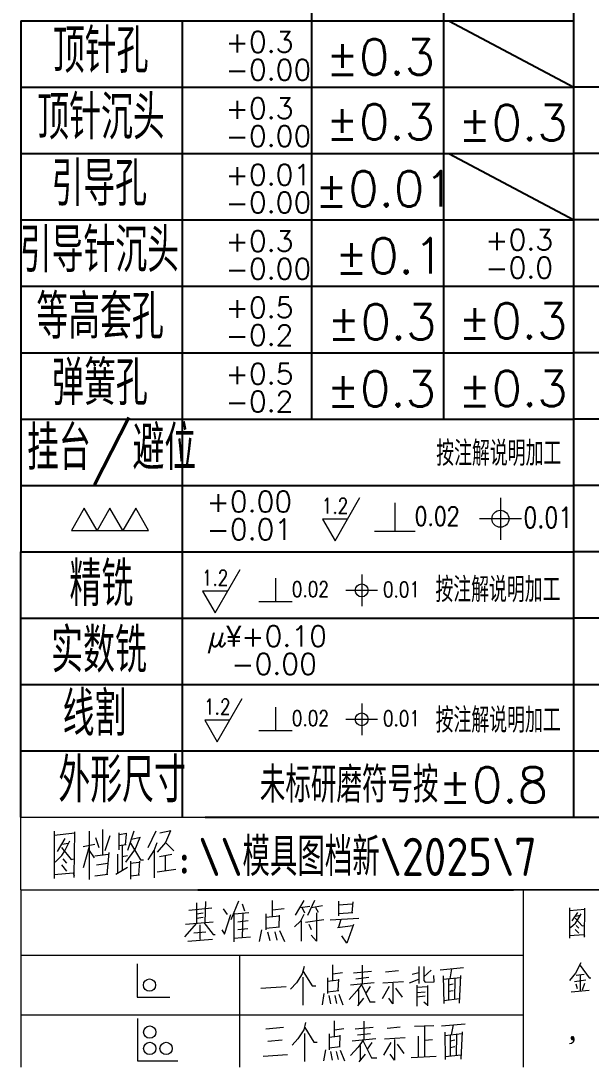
# Model space of a CAD drawing. Header units: millimetres. Extents: x 88508 to 142116, y -5268 to 20283.
# Drawn here: x 100772.8 to 100826.4, y 1600.6 to 1698.7 of the extents above; entities that cross this region are included whole.
import ezdxf
from ezdxf.enums import TextEntityAlignment as Align

# ---------------------------------------------------------------- set-up
doc = ezdxf.new("R2010")
doc.units = ezdxf.units.MM
doc.styles.add('chinesef_fs', font='simplex.shx', dxfattribs={"bigfont": 'gbcbig.shx'})
doc.styles.add('GBENOR_', font='gbenor.shx', dxfattribs={"bigfont": 'gbcbig'})
doc.styles.get("Standard").update_dxf_attribs({"font": 'txt.shx', "width": 0.85, "bigfont": 'ctxt.shx'})
doc.styles.add('TXT', font='txt.shx', dxfattribs={"width": 0.8, "bigfont": 'ctxt.shx'})
doc.styles.add('TXT08', font='txt.shx', dxfattribs={"width": 0.8, "bigfont": 'gbcbig.shx'})

# ---------------------------------------------------------------- blocks, each defined once
blk = doc.blocks.new('*u7603')
for p, q in [((0, 0), (0, 101.417)), ((0, 55.889), (31.699, 55.889)), ((0, 50.808), (31.699, 50.808)), ((0, 45.728), (31.699, 45.728)), ((0, 40.647), (31.699, 40.647)), ((0, 35.566), (31.699, 35.566)), ((0, 30.485), (31.699, 30.485)), ((0, 25.404), (31.699, 25.404)), ((0, 20.323), (31.699, 20.323)), ((0, 15.243), (31.699, 15.243)), ((0, 10.162), (31.699, 10.162)), ((0, 5.081), (31.699, 5.081)), ((0, 0), (31.699, 0))]:
    blk.add_line(p, q)
blk = doc.blocks.new('U40')
at = {"color": 254}
for p, q in [((2178.76, 599.34), (2178.76, 939.69)), ((2240.06, 599.34), (2240.06, 939.4)), ((2043.3, 784.44), (2043.3, 753.59)), ((2043.3, 784.44), (2300.61, 784.44)), ((2118.53, 753.59), (2118.53, 784.44)), ((2242.48, 784.44), (2300.61, 753.59)), ((2043.3, 753.59), (2118.53, 753.59)), ((2043.3, 753.59), (2043.3, 691.89)), ((2118.53, 753.59), (2188.81, 753.59)), ((2118.53, 722.74), (2118.53, 753.59)), ((2188.81, 753.59), (2242.48, 753.59)), ((2242.48, 753.59), (2300.61, 753.59)), ((2043.3, 722.74), (2118.53, 722.74)), ((2118.53, 722.74), (2188.81, 722.74)), ((2118.53, 661.04), (2118.53, 722.74)), ((2188.81, 722.74), (2242.48, 722.74)), ((2242.48, 722.74), (2300.61, 722.74)), ((2242.48, 722.74), (2300.61, 691.89)), ((2043.3, 691.89), (2118.53, 691.89)), ((2043.3, 691.89), (2043.3, 661.04)), ((2118.53, 691.89), (2188.81, 691.89)), ((2188.81, 691.89), (2242.48, 691.89)), ((2242.48, 691.89), (2300.61, 691.89)), ((2043.3, 661.04), (2043.3, 599.34)), ((2043.3, 661.04), (2118.53, 661.04)), ((2118.53, 630.19), (2118.53, 661.04)), ((2118.53, 661.04), (2188.81, 661.04)), ((2188.81, 661.04), (2242.48, 661.04)), ((2242.48, 661.04), (2300.61, 661.04)), ((2043.3, 630.19), (2118.53, 630.19)), ((2118.53, 414.24), (2118.53, 630.19)), ((2118.53, 630.19), (2188.81, 630.19)), ((2188.81, 630.19), (2242.48, 630.19)), ((2242.48, 630.19), (2300.61, 630.19)), ((2043.3, 599.34), (2300.61, 599.34)), ((2043.3, 599.34), (2043.3, 537.64)), ((2043.3, 568.49), (2300.61, 568.49)), ((2043.3, 414.24), (2043.3, 537.64)), ((2043.3, 537.64), (2300.61, 537.64)), ((2043.3, 506.79), (2300.61, 506.79)), ((2043.3, 475.94), (2300.61, 475.94)), ((2043.3, 445.09), (2300.61, 445.09)), ((2129.07, 414.24), (2300.61, 414.24))]:
    blk.add_line(p, q, dxfattribs=at)
at = {"color": 6, "lineweight": 15}
for p, q in [((2217.28, 560.33, 0), (2217.28, 547.26, 0)), ((2266.44, 562.73, 0), (2266.44, 543.19, 0)), ((2276.21, 552.96, 0), (2256.67, 552.96, 0)), ((2207.83, 547.26, 0), (2226.73, 547.26, 0)), ((2161.77, 525.33, 0), (2161.77, 514.54, 0)), ((2201.9, 527.06, 0), (2201.9, 512.27, 0)), ((2209.3, 519.66, 0), (2194.51, 519.66, 0)), ((2153.97, 514.54, 0), (2169.57, 514.54, 0)), ((2201.9, 467.09, 0), (2201.9, 452.31, 0)), ((2161.77, 465.36, 0), (2161.77, 454.57, 0)), ((2209.3, 459.7, 0), (2194.51, 459.7, 0)), ((2153.97, 454.57, 0), (2169.57, 454.57, 0))]:
    blk.add_line(p, q, dxfattribs=at)
at = {"color": 254, "linetype": 'Continuous', "lineweight": 18}
for p, q in [((2043.3, 414.24), (2493.18, 414.24)), ((2043.3, 380.42), (2043.3, 414.24)), ((2043.3, 380.42), (2277, 380.42)), ((2043.3, 380.42), (2043.3, 298.04)), ((2043.3, 380.42), (2277, 380.42)), ((2272.61, 380.42), (2493.18, 380.42)), ((2277, 380.42), (2277, 298.04)), ((2043.3, 350.08), (2277, 350.08)), ((2145.06, 350.08), (2145.06, 298.04)), ((2043.3, 322.38), (2277, 322.38))]:
    blk.add_line(p, q, dxfattribs=at)
blk.add_line((2125.58, 380.42), (2272.61, 380.42))
at = {"color": 254, "lineweight": 18}
blk.add_line((2493.18, 380.42), (2272.61, 380.42), dxfattribs=at)
at = {"color": 92, "linetype": 'Continuous', "lineweight": 18}
for p, q in [((2097.46, 346.1), (2097.46, 330.48)), ((2097.46, 330.48), (2112.61, 330.48)), ((2097.54, 320.67), (2097.54, 301)), ((2097.54, 301), (2116.31, 301))]:
    blk.add_line(p, q, dxfattribs=at)
at = {"color": 6, "lineweight": 15, "elevation": 0}
for points in [[(2195.3, 552.76), (2183.67, 552.76), (2189.49, 542.68), (2201.12, 562.84)], [(2139.5, 519.3), (2127.86, 519.3), (2133.68, 509.22), (2145.32, 529.38)], [(2140.52, 459.37), (2128.88, 459.37), (2134.7, 449.29), (2146.34, 469.45)]]:
    blk.add_lwpolyline(points, dxfattribs=at)
at = {"color": 92, "lineweight": 18}
for points in [[(2066.81, 547.55), (2078.78, 547.55), (2072.79, 557.92)], [(2078.78, 547.55), (2090.75, 547.55), (2084.77, 557.92)], [(2090.75, 547.55), (2102.72, 547.55), (2096.74, 557.92)], [(2118.44, 395.39), (2118.44, 395.28), (2118.46, 395.16), (2118.49, 395.05), (2118.53, 394.94), (2118.58, 394.84), (2118.64, 394.74), (2118.71, 394.65), (2118.78, 394.58), (2118.87, 394.51), (2118.96, 394.45), (2119.05, 394.41), (2119.15, 394.37), (2119.26, 394.35), (2119.36, 394.35), (2119.46, 394.35), (2119.56, 394.37), (2119.66, 394.41), (2119.76, 394.45), (2119.85, 394.51), (2119.93, 394.58), (2120.01, 394.65), (2120.08, 394.74), (2120.14, 394.84), (2120.19, 394.94), (2120.22, 395.05), (2120.25, 395.16), (2120.27, 395.28), (2120.28, 395.39), (2120.27, 395.51), (2120.25, 395.63), (2120.22, 395.74), (2120.19, 395.85), (2120.14, 395.95), (2120.08, 396.05), (2120.01, 396.13), (2119.93, 396.21), (2119.85, 396.28), (2119.76, 396.34), (2119.66, 396.38), (2119.56, 396.41), (2119.46, 396.43), (2119.36, 396.44), (2119.26, 396.43), (2119.15, 396.41), (2119.05, 396.38), (2118.96, 396.34), (2118.87, 396.28), (2118.78, 396.21), (2118.71, 396.13), (2118.64, 396.05), (2118.58, 395.95), (2118.53, 395.85), (2118.49, 395.74), (2118.46, 395.63), (2118.44, 395.51)], [(2118.67, 395.39), (2118.68, 395.29), (2118.69, 395.19), (2118.72, 395.09), (2118.76, 395), (2118.81, 394.92), (2118.87, 394.84), (2118.94, 394.77), (2119.01, 394.71), (2119.09, 394.67), (2119.18, 394.64), (2119.27, 394.62), (2119.36, 394.61), (2119.45, 394.62), (2119.54, 394.64), (2119.62, 394.67), (2119.7, 394.71), (2119.78, 394.77), (2119.84, 394.84), (2119.9, 394.92), (2119.95, 395), (2119.99, 395.09), (2120.02, 395.19), (2120.04, 395.29), (2120.05, 395.39), (2120.04, 395.5), (2120.02, 395.6), (2119.99, 395.69), (2119.95, 395.79), (2119.9, 395.87), (2119.84, 395.95), (2119.78, 396.02), (2119.7, 396.07), (2119.62, 396.12), (2119.54, 396.15), (2119.45, 396.17), (2119.36, 396.18), (2119.27, 396.17), (2119.18, 396.15), (2119.09, 396.12), (2119.01, 396.07), (2118.94, 396.02), (2118.87, 395.95), (2118.81, 395.87), (2118.76, 395.79), (2118.72, 395.69), (2118.69, 395.6), (2118.68, 395.5)], [(2119.82, 395.39), (2119.81, 395.48), (2119.79, 395.56), (2119.77, 395.63), (2119.73, 395.7), (2119.68, 395.76), (2119.63, 395.82), (2119.57, 395.86), (2119.5, 395.89), (2119.43, 395.91), (2119.36, 395.92), (2119.29, 395.91), (2119.22, 395.89), (2119.15, 395.86), (2119.09, 395.82), (2119.03, 395.76), (2118.99, 395.7), (2118.95, 395.63), (2118.92, 395.56), (2118.9, 395.48), (2118.9, 395.39), (2118.9, 395.31), (2118.92, 395.23), (2118.95, 395.16), (2118.99, 395.09), (2119.03, 395.02), (2119.09, 394.97), (2119.15, 394.93), (2119.22, 394.9), (2119.29, 394.88), (2119.36, 394.87), (2119.43, 394.88), (2119.5, 394.9), (2119.57, 394.93), (2119.63, 394.97), (2119.68, 395.02), (2119.73, 395.09), (2119.77, 395.16), (2119.79, 395.23), (2119.81, 395.31)], [(2119.59, 395.39), (2119.58, 395.45), (2119.56, 395.51), (2119.54, 395.56), (2119.5, 395.6), (2119.46, 395.63), (2119.41, 395.65), (2119.36, 395.65), (2119.31, 395.65), (2119.26, 395.63), (2119.21, 395.6), (2119.18, 395.56), (2119.15, 395.51), (2119.13, 395.45), (2119.13, 395.39), (2119.13, 395.34), (2119.15, 395.28), (2119.18, 395.23), (2119.21, 395.19), (2119.26, 395.16), (2119.31, 395.14), (2119.36, 395.13), (2119.41, 395.14), (2119.46, 395.16), (2119.5, 395.19), (2119.54, 395.23), (2119.56, 395.28), (2119.58, 395.34)], [(2118.44, 389.38), (2118.44, 389.27), (2118.46, 389.15), (2118.49, 389.04), (2118.53, 388.93), (2118.58, 388.83), (2118.64, 388.73), (2118.71, 388.64), (2118.78, 388.57), (2118.87, 388.5), (2118.96, 388.44), (2119.05, 388.4), (2119.15, 388.36), (2119.26, 388.35), (2119.36, 388.34), (2119.46, 388.35), (2119.56, 388.36), (2119.66, 388.4), (2119.76, 388.44), (2119.85, 388.5), (2119.93, 388.57), (2120.01, 388.64), (2120.08, 388.73), (2120.14, 388.83), (2120.19, 388.93), (2120.22, 389.04), (2120.25, 389.15), (2120.27, 389.27), (2120.28, 389.38), (2120.27, 389.5), (2120.25, 389.62), (2120.22, 389.73), (2120.19, 389.84), (2120.14, 389.94), (2120.08, 390.04), (2120.01, 390.12), (2119.93, 390.2), (2119.85, 390.27), (2119.76, 390.33), (2119.66, 390.37), (2119.56, 390.4), (2119.46, 390.42), (2119.36, 390.43), (2119.26, 390.42), (2119.15, 390.4), (2119.05, 390.37), (2118.96, 390.33), (2118.87, 390.27), (2118.78, 390.2), (2118.71, 390.12), (2118.64, 390.04), (2118.58, 389.94), (2118.53, 389.84), (2118.49, 389.73), (2118.46, 389.62), (2118.44, 389.5)], [(2120.05, 389.38), (2120.04, 389.49), (2120.02, 389.59), (2119.99, 389.68), (2119.95, 389.77), (2119.9, 389.86), (2119.84, 389.94), (2119.78, 390.01), (2119.7, 390.06), (2119.62, 390.11), (2119.54, 390.14), (2119.45, 390.16), (2119.36, 390.17), (2119.27, 390.16), (2119.18, 390.14), (2119.09, 390.11), (2119.01, 390.06), (2118.94, 390.01), (2118.87, 389.94), (2118.81, 389.86), (2118.76, 389.77), (2118.72, 389.68), (2118.69, 389.59), (2118.68, 389.49), (2118.67, 389.38), (2118.68, 389.28), (2118.69, 389.18), (2118.72, 389.08), (2118.76, 388.99), (2118.81, 388.91), (2118.87, 388.83), (2118.94, 388.76), (2119.01, 388.71), (2119.09, 388.66), (2119.18, 388.63), (2119.27, 388.61), (2119.36, 388.6), (2119.45, 388.61), (2119.54, 388.63), (2119.62, 388.66), (2119.7, 388.71), (2119.78, 388.76), (2119.84, 388.83), (2119.9, 388.91), (2119.95, 388.99), (2119.99, 389.08), (2120.02, 389.18), (2120.04, 389.28)], [(2119.82, 389.38), (2119.81, 389.46), (2119.79, 389.54), (2119.77, 389.62), (2119.73, 389.69), (2119.68, 389.75), (2119.63, 389.81), (2119.57, 389.85), (2119.5, 389.88), (2119.43, 389.9), (2119.36, 389.91), (2119.29, 389.9), (2119.22, 389.88), (2119.15, 389.85), (2119.09, 389.81), (2119.03, 389.75), (2118.99, 389.69), (2118.95, 389.62), (2118.92, 389.54), (2118.9, 389.46), (2118.9, 389.38), (2118.9, 389.3), (2118.92, 389.22), (2118.95, 389.15), (2118.99, 389.08), (2119.03, 389.01), (2119.09, 388.96), (2119.15, 388.92), (2119.22, 388.89), (2119.29, 388.87), (2119.36, 388.86), (2119.43, 388.87), (2119.5, 388.89), (2119.57, 388.92), (2119.63, 388.96), (2119.68, 389.01), (2119.73, 389.08), (2119.77, 389.15), (2119.79, 389.22), (2119.81, 389.3)], [(2119.59, 389.38), (2119.58, 389.44), (2119.56, 389.5), (2119.54, 389.55), (2119.5, 389.59), (2119.46, 389.62), (2119.41, 389.64), (2119.36, 389.65), (2119.31, 389.64), (2119.26, 389.62), (2119.21, 389.59), (2119.18, 389.55), (2119.15, 389.5), (2119.13, 389.44), (2119.13, 389.38), (2119.13, 389.33), (2119.15, 389.27), (2119.18, 389.22), (2119.21, 389.18), (2119.26, 389.15), (2119.31, 389.13), (2119.36, 389.12), (2119.41, 389.13), (2119.46, 389.15), (2119.5, 389.18), (2119.54, 389.22), (2119.56, 389.27), (2119.58, 389.33)], [(2299.36, 311.53), (2299.38, 311.38), (2299.43, 311.23), (2299.51, 311.11), (2299.62, 311), (2299.74, 310.92), (2299.89, 310.87), (2300.04, 310.85), (2300.18, 310.87), (2300.33, 310.92), (2300.46, 311), (2300.56, 311.11), (2300.64, 311.23), (2300.69, 311.38), (2300.71, 311.53), (2300.69, 311.68), (2300.64, 311.82), (2300.56, 311.95), (2300.46, 312.05), (2300.33, 312.13), (2300.18, 312.18), (2300.04, 312.2), (2299.89, 312.18), (2299.74, 312.13), (2299.62, 312.05), (2299.51, 311.95), (2299.43, 311.82), (2299.38, 311.68)], [(2300.54, 311.53), (2300.52, 311.66), (2300.47, 311.78), (2300.39, 311.89), (2300.29, 311.96), (2300.17, 312.02), (2300.04, 312.03), (2299.91, 312.02), (2299.78, 311.96), (2299.68, 311.89), (2299.6, 311.78), (2299.55, 311.66), (2299.53, 311.53), (2299.55, 311.4), (2299.6, 311.27), (2299.68, 311.17), (2299.78, 311.09), (2299.91, 311.04), (2300.04, 311.02), (2300.17, 311.04), (2300.29, 311.09), (2300.39, 311.17), (2300.47, 311.27), (2300.52, 311.4)], [(2300.37, 311.53), (2300.35, 311.63), (2300.31, 311.73), (2300.23, 311.8), (2300.14, 311.85), (2300.04, 311.86), (2299.93, 311.85), (2299.84, 311.8), (2299.76, 311.73), (2299.72, 311.63), (2299.7, 311.53), (2299.72, 311.42), (2299.76, 311.33), (2299.84, 311.26), (2299.93, 311.21), (2300.04, 311.19), (2300.14, 311.21), (2300.23, 311.26), (2300.31, 311.33), (2300.35, 311.42)], [(2300.2, 311.53), (2300.18, 311.61), (2300.12, 311.67), (2300.04, 311.69), (2299.95, 311.67), (2299.89, 311.61), (2299.87, 311.53), (2299.89, 311.44), (2299.95, 311.38), (2300.04, 311.36), (2300.12, 311.38), (2300.18, 311.44)]]:
    blk.add_lwpolyline(points, close=True, dxfattribs=at)
for points in [[(2058.74, 407.68), (2058.74, 385.73)], [(2058.74, 387.55), (2067.69, 388.34), (2068.15, 387.03), (2068.38, 407.42)], [(2058.74, 407.42), (2058.74, 386.77)], [(2068.37, 406.72), (2058.74, 405.68)], [(2063.79, 404.28), (2060.11, 398.27)], [(2075.04, 407.68), (2075.04, 385.2)], [(2078.02, 404.8), (2079.63, 400.1)], [(2081.24, 408.46), (2081.24, 396.44)], [(2084.68, 405.59), (2082.39, 398.53)], [(2088.82, 406.89), (2088.82, 399.05)], [(2088.97, 406.21), (2092.56, 406.8)], [(2092.26, 406.37), (2091.8, 401.41)], [(2095.94, 407.68), (2092.95, 398.79)], [(2094.8, 404.05), (2098.9, 404.93)], [(2098.69, 404.8), (2096.17, 398.79)], [(2102.6, 400.1), (2106.27, 407.94)], [(2112.93, 407.94), (2110.63, 402.45), (2106.73, 398.01)], [(2107.95, 406.95), (2113.09, 408.11)], [(2059.2, 393.3), (2062.41, 396.44), (2063.79, 398.53), (2066.08, 403.23)], [(2062.18, 400.1), (2066.77, 394.61), (2067.92, 394.87)], [(2062.41, 401.67), (2065.4, 402.19)], [(2072.28, 400.62), (2077.79, 401.67)], [(2075.04, 400.62), (2072.28, 390.69)], [(2092.26, 401.41), (2088.82, 400.88)], [(2090.43, 401.14), (2090.43, 389.65)], [(2096.17, 399.05), (2092.03, 393.3)], [(2094.33, 402.19), (2098.92, 394.35), (2100.3, 394.35)], [(2105.35, 398.79), (2106.73, 402.45)], [(2114.54, 398.53), (2110.63, 402.45)], [(2062.87, 394.87), (2064.48, 392.78)], [(2075.04, 398.79), (2077.33, 395.39)], [(2077.79, 396.18), (2083.99, 396.96)], [(2084.22, 397.75), (2083.31, 387.55)], [(2088.36, 388.34), (2088.36, 396.96)], [(2090.43, 395.92), (2092.95, 396.44)], [(2102.6, 394.35), (2105.35, 398.79), (2105.35, 385.99)], [(2107.88, 395.92), (2113.62, 396.96)], [(2110.63, 389.12), (2110.63, 396.44)], [(2062.18, 392), (2064.48, 389.12)], [(2078.48, 392), (2083.77, 392.78)], [(2087.44, 387.81), (2092.95, 390.95)], [(2094.33, 393.83), (2094.33, 385.46)], [(2094.33, 392.78), (2098.23, 393.3)], [(2098.46, 393.83), (2098, 387.29)], [(2115.45, 389.91), (2106.73, 388.6)], [(2068.15, 386.25), (2068.15, 387.03)], [(2083.77, 387.55), (2077.79, 386.77)], [(2098.46, 387.29), (2094.33, 386.77)], [(2129.15, 375.02), (2128.89, 365.41)], [(2144.51, 375.24), (2140.93, 366.48)], [(2160.39, 367.76), (2160.39, 375.45)], [(2175, 375.45), (2170.9, 368.61)], [(2176.79, 368.61), (2180.12, 375.66)], [(2191.13, 375.24), (2191.13, 368.4)], [(2197.79, 374.81), (2197.28, 369.68)], [(2125.05, 374.38), (2125.05, 364.98), (2119.41, 358.58)], [(2121.46, 370.96), (2132.22, 372.03)], [(2125.05, 369.26), (2128.12, 369.68)], [(2139.39, 369.04), (2137.6, 371.6)], [(2142.46, 369.68), (2142.46, 356.23)], [(2142.72, 369.26), (2149.38, 369.9)], [(2146.31, 373.95), (2147.33, 370.75)], [(2160.39, 371.18), (2165.77, 371.82)], [(2173.2, 372.25), (2177.81, 372.89)], [(2174.23, 372.03), (2175.25, 369.68)], [(2180.89, 369.68), (2180.89, 356.65), (2178.33, 359.43)], [(2178.58, 372.25), (2183.7, 373.1)], [(2180.37, 372.25), (2181.65, 370.11)], [(2191.13, 373.53), (2197.54, 373.95)], [(2197.79, 369.68), (2191.13, 369.26)], [(2298.69, 372.14), (2298.69, 358.05)], [(2298.69, 359.22), (2305.24, 359.72), (2305.57, 358.89), (2305.74, 371.98)], [(2298.69, 371.98), (2298.69, 358.72)], [(2305.74, 371.3), (2298.69, 370.63)], [(2302.38, 369.96), (2299.7, 366.1)], [(2119.92, 364.56), (2132.73, 365.62)], [(2125.05, 367.33), (2128.12, 367.76)], [(2128.38, 365.2), (2132.73, 359.64), (2133.76, 359.64)], [(2136.83, 361.78), (2138.11, 359.86), (2140.93, 369.04)], [(2144.26, 365.62), (2149.12, 366.26)], [(2146.56, 369.47), (2146.31, 358.15)], [(2157.32, 369.26), (2157.32, 361.78)], [(2163.72, 368.19), (2157.32, 367.55)], [(2163.47, 363.28), (2163.72, 368.61)], [(2175, 369.04), (2173.46, 365.84), (2170.64, 363.28)], [(2173.71, 366.05), (2173.71, 356.65)], [(2175.76, 365.41), (2184.22, 366.69)], [(2187.29, 366.48), (2200.61, 367.33)], [(2192.16, 366.69), (2191.13, 363.06)], [(2299.03, 362.91), (2301.38, 364.93), (2302.38, 366.27), (2304.06, 369.29)], [(2301.21, 367.27), (2304.56, 363.75), (2305.4, 363.92)], [(2301.38, 368.28), (2303.56, 368.62)], [(2123.77, 360.5), (2129.4, 360.93)], [(2126.58, 364.13), (2126.58, 357.29)], [(2144.26, 361.99), (2148.87, 362.42)], [(2155.27, 361.78), (2154.25, 356.44)], [(2157.32, 362.64), (2163.72, 363.28)], [(2158.09, 360.93), (2159.11, 356.87)], [(2161.42, 360.93), (2162.44, 357.08)], [(2163.72, 361.57), (2166.03, 356.44)], [(2177.3, 364.56), (2178.33, 361.99)], [(2197.79, 363.7), (2190.62, 362.85)], [(2198.05, 364.34), (2194.98, 355.59), (2192.67, 359)], [(2301.21, 362.07), (2302.89, 360.23)], [(2301.71, 363.92), (2302.89, 362.58)], [(2120.95, 356.65), (2132.47, 357.51)], [(2142.46, 357.94), (2150.15, 358.58)], [(2305.57, 358.38), (2305.57, 358.89)], [(2188.51, 338.09), (2188.51, 345.64)], [(2202.13, 345.43), (2202.13, 336.83)], [(2303.89, 346.45), (2301.38, 341.75), (2298.69, 338.23)], [(2175.09, 344.81), (2174.25, 341.45), (2171.53, 337.25), (2168.8, 334.32)], [(2174.67, 342.5), (2178.86, 335.79), (2180.54, 335.79)], [(2188.51, 341.45), (2192.91, 342.08)], [(2198.15, 341.87), (2206.54, 342.71)], [(2213.03, 342.29), (2219.11, 342.92)], [(2225.4, 341.24), (2228.55, 342.08)], [(2228.55, 344.81), (2228.55, 336.83)], [(2230.85, 344.81), (2230.85, 338.3), (2231.48, 337.46), (2235.67, 337.67), (2235.46, 340.61)], [(2234.21, 343.13), (2230.85, 339.98)], [(2249.3, 344.17), (2238.4, 343.13)], [(2243.01, 339.14), (2243.85, 343.76)], [(2247.41, 327.81), (2248.04, 340.61)], [(2301.71, 340.75), (2305.4, 341.25)], [(2303.56, 345.27), (2307.75, 339.57), (2308.59, 339.57)], [(2303.72, 333.53), (2303.72, 341.08)], [(2174.67, 326.77), (2174.67, 339.77)], [(2185.99, 339.56), (2185.99, 332.22)], [(2191.23, 338.51), (2185.99, 337.88)], [(2191.02, 333.69), (2191.23, 338.93)], [(2201.92, 336.62), (2199.62, 333.48), (2196.05, 329.49)], [(2207.79, 337.25), (2196.68, 336.2)], [(2199.2, 339.14), (2205.28, 339.77)], [(2201.92, 336.2), (2205.7, 328.44), (2208.21, 328.44)], [(2211.78, 337.25), (2221.42, 337.88)], [(2216.39, 337.04), (2216.39, 327.39), (2214.5, 330.12)], [(2224.14, 337.25), (2228.55, 338.93)], [(2227.5, 336.2), (2227.5, 326.35)], [(2232.53, 336), (2232.53, 326.56)], [(2239.87, 340.4), (2240.07, 327.6)], [(2247.83, 339.56), (2239.87, 338.72)], [(2242.38, 338.93), (2242.38, 329.49)], [(2244.48, 336.62), (2242.38, 336.2)], [(2245.32, 339.14), (2245.11, 329.7)], [(2306.24, 338.4), (2300.88, 337.72)], [(2301.54, 336.72), (2302.22, 334.53)], [(2304.73, 334.03), (2305.74, 337.05)], [(2154.97, 334.74), (2166.71, 335.58)], [(2184.31, 332.22), (2183.48, 326.98)], [(2185.99, 333.06), (2191.23, 333.69)], [(2186.62, 331.38), (2187.46, 327.39)], [(2189.34, 331.38), (2190.18, 327.6)], [(2191.23, 332.01), (2193.12, 326.98)], [(2200.45, 334.11), (2200.45, 326.98)], [(2205.9, 335.58), (2203.81, 332.43)], [(2214.71, 335.58), (2211.36, 329.7)], [(2217.65, 334.74), (2220.79, 330.54)], [(2227.5, 335.15), (2232.53, 335.58)], [(2227.5, 332.64), (2231.48, 333.06)], [(2227.5, 330.75), (2231.48, 331.17)], [(2242.38, 333.27), (2244.48, 333.69)], [(2299.36, 333.03), (2307.75, 333.86)], [(2200.04, 326.56), (2202.97, 330.12)], [(2232.53, 326.77), (2230.85, 328.23)], [(2240.07, 329.07), (2247.41, 329.91)], [(2157.36, 315.76), (2165.53, 316.6)], [(2175.81, 318.7), (2174.97, 315.34), (2172.24, 311.14), (2169.52, 308.21)], [(2175.39, 316.39), (2179.58, 309.68), (2181.26, 309.68)], [(2189.22, 311.98), (2189.22, 319.53)], [(2198.87, 315.76), (2207.25, 316.6)], [(2202.85, 319.32), (2202.85, 310.72)], [(2213.75, 316.18), (2219.83, 316.81)], [(2226.54, 317.02), (2235.55, 317.44)], [(2231.15, 317.02), (2231.15, 302.96)], [(2250.02, 318.07), (2239.11, 317.02)], [(2243.73, 313.03), (2244.57, 317.65)], [(2175.39, 300.65), (2175.39, 313.66)], [(2186.71, 313.45), (2186.71, 306.11)], [(2191.95, 312.4), (2186.71, 311.77)], [(2189.22, 315.34), (2193.63, 315.97)], [(2191.74, 307.58), (2191.95, 312.82)], [(2199.91, 313.03), (2205.99, 313.66)], [(2212.49, 311.14), (2222.13, 311.77)], [(2228.21, 312.4), (2228.21, 302.96)], [(2240.58, 314.29), (2240.79, 301.49)], [(2248.55, 313.45), (2240.58, 312.61)], [(2243.1, 312.82), (2243.1, 303.38)], [(2246.03, 313.03), (2245.82, 303.59)], [(2248.13, 301.7), (2248.76, 314.5)], [(2300.71, 311.36), (2300.71, 310.52), (2300.37, 309.68), (2299.53, 309.01), (2298.69, 308.84)], [(2158.2, 310.09), (2164.91, 310.72)], [(2186.71, 306.95), (2191.95, 307.58)], [(2202.64, 310.51), (2200.33, 307.37), (2196.77, 303.38)], [(2208.51, 311.14), (2197.4, 310.09)], [(2201.17, 308), (2201.17, 300.87)], [(2202.64, 310.09), (2206.41, 302.33), (2208.93, 302.33)], [(2206.62, 309.47), (2204.53, 306.32)], [(2215.43, 309.47), (2212.07, 303.59)], [(2217.1, 310.93), (2217.1, 301.29), (2215.22, 304.01)], [(2218.36, 308.63), (2221.5, 304.43)], [(2231.15, 310.51), (2234.92, 310.93)], [(2245.19, 310.51), (2243.1, 310.09)], [(2243.1, 307.16), (2245.19, 307.58)], [(2167.42, 303.8), (2156.1, 302.96)], [(2185.03, 306.11), (2184.19, 300.87)], [(2187.33, 305.27), (2188.18, 301.29)], [(2190.06, 305.27), (2190.9, 301.49)], [(2191.95, 305.9), (2193.83, 300.87)], [(2200.75, 300.44), (2203.69, 304.01)], [(2224.86, 302.54), (2236.6, 303.17)], [(2240.79, 302.96), (2248.13, 303.8)]]:
    blk.add_lwpolyline(points, dxfattribs=at)
at = {"color": 6, "lineweight": 15}
for centre, radius in [((2266.44, 552.96, 0), 3.96), ((2201.9, 519.66, 0), 3), ((2201.9, 459.7, 0), 3)]:
    blk.add_circle(centre, radius, dxfattribs=at)
at = {"color": 92, "linetype": 'Continuous', "lineweight": 18}
for centre in [(2103.17, 336.18), (2103.25, 314.31), (2103.25, 306.7), (2110.86, 306.7)]:
    blk.add_circle(centre, 2.85, dxfattribs=at)
at = {"xscale": 6.07528899666795, "yscale": 6.07528899666795, "zscale": 6.07528899666795}
blk.add_blockref('*u7603', (2300.61, 414.24), dxfattribs=at)
at = {"color": 92, "style": 'chinesef_fs'}
for s, height, p in [('顶针孔', 20.596, (2058.2, 760.27)), ('顶针沉头', 20.596, (2050.93, 729.3)), ('引导孔', 20.596, (2057.52, 698.45)), ('引导针沉头', 20.596, (2042.76, 667.6)), ('等高套孔', 20.596, (2050.48, 636.64)), ('弹簧孔', 20.596, (2057.86, 605.79)), ('挂台/避位', 20.596, (2046.15, 575.6)), ('按注解说明加工', 11.55, (2236.6, 577.58)), ('精铣', 20.596, (2065.92, 512.36)), ('按注解说明加工', 11.55, (2236.22, 514.21)), ('实数铣', 20.596, (2057.42, 481.51)), (' 线割 ', 20.596, (2048.62, 452.05)), ('按注解说明加工', 11.55, (2236.32, 453.53, 0)), ('外形尺寸', 20.596, (2060.74, 421.13)), ('未标研磨符号按±0.8', 16.5, (2154.51, 421.03))]:
    blk.add_text(s, height=height, dxfattribs=at).set_placement(p)
at = {"color": 92}
for s, height, p in [('+0.3', 9.681, (2138.62, 769.77)), ('±0.3', 16.5, (2185.14, 759.44)), ('-0.00', 9.681, (2138.62, 756.86)), ('+0.3', 9.681, (2138.62, 738.92)), ('±0.3', 16.5, (2185.12, 729.26)), ('±0.3', 16.5, (2246.81, 728.87)), ('-0.00', 9.681, (2138.62, 726.01)), ('+0.01', 9.681, (2138.62, 708.07)), ('±0.01', 16.5, (2180.1, 698.12)), ('-0.00', 9.681, (2138.62, 695.16)), ('+0.3', 9.681, (2138.62, 677.22)), ('+0.3', 9.681, (2259.47, 677.8)), ('±0.1', 16.5, (2189.38, 666.94)), ('-0.00', 9.681, (2138.62, 664.31)), ('-0.0', 9.681, (2259.47, 664.9)), ('+0.5', 9.681, (2138.62, 646.37)), ('±0.3', 16.5, (2185.8, 636.31)), ('±0.3', 16.5, (2246.72, 636.74)), ('-0.2', 9.681, (2138.62, 633.47)), ('+0.5', 9.681, (2138.62, 615.52)), ('±0.3', 16.5, (2185.55, 605.11)), ('±0.3', 16.5, (2246.82, 605.25)), ('-0.2', 9.681, (2138.62, 602.62)), ('+0.00', 9.681, (2129.73, 556.12)), ('-0.01', 9.681, (2129.73, 543.21))]:
    blk.add_text(s, height=height, dxfattribs=at).set_placement(p)
at = {"color": 6, "lineweight": 15, "style": 'TXT08', "width": 0.8}
for s, height, p in [('1.2', 7.2, (2189.49, 558.97, 0)), ('0.02', 8.723, (2237, 554.15, 0)), ('0.01', 9.51, (2288.52, 553.57, 0)), ('1.2', 7.2, (2133.68, 525.51, 0)), ('0.02', 7.2, (2178.04, 520.23, 0)), ('0.01', 7.2, (2220.43, 520.12, 0)), ('1.2', 7.2, (2134.7, 465.58, 0)), ('0.02', 7.2, (2178.04, 460.25, 0)), ('0.01', 7.2, (2220.43, 460.16, 0))]:
    blk.add_text(s, height=height, dxfattribs=at).set_placement(p, align=Align.MIDDLE)
at = {"color": 6}
for s, p in [('µ¥+0.10', (2130.15, 493.53)), ('-0.00', (2141.25, 480.62))]:
    blk.add_text(s, height=9.681, dxfattribs=at).set_placement(p)
at = {"lineweight": 18, "style": 'GBENOR_'}
blk.add_attdef('文档路径', (2125.95, 386.89), '', height=17.76, dxfattribs=at)
at = {"lineweight": 20, "style": 'TXT'}
for tag, height, p in [('18-**-**', 16.35, (1866.64, 256.17)), ('客户名称', 16.13, (1741.09, 133.98, 0)), ('料厚:', 16.13, (1741.26, 93.16, 0))]:
    blk.add_attdef(tag, text='', height=height, dxfattribs=at).set_placement(p, align=Align.MIDDLE)
for tag, p, height in [('88888', (1850.91, 207.46), 14.86), ('材质:', (1691.18, 167.99, 0), 16.13), ('核准', (1869.36, 127.52, 0), 16.13), ('设计', (1868.77, 88.3, 0), 16.13), ('绘图', (1868.24, 49.08, 0), 16.13)]:
    blk.add_attdef(tag, p, '', height=height, dxfattribs=at)
for tag, p, height, width in [('3', (2234.72, 206.9), 15.83, 0.7), ('4', (2234.72, 167.41), 15.83, 0.7), ('核准日期', (2041.07, 124.18, 0), 16.13, 0.68), ('设计日期', (2041.07, 84.45, 0), 16.13, 0.68), ('1', (2251.89, 85.86), 14.61, 0.7), ('绘图日期', (2040.91, 46.43, 0), 16.13, 0.68), ('2', (2234.96, 49.23), 14.61, 0.7)]:
    blk.add_attdef(tag, p, '', height=height, dxfattribs=dict(at, width=width))

msp = doc.modelspace()

# ---------------------------------------------------------------- block references
at = {"ltscale": 3}
ref = msp.add_blockref('U40', (100360.681, 1540.447), dxfattribs=dict(at, xscale=0.201715171644512, yscale=0.201715171644512, zscale=0.201715171644512))
ref.add_attrib('文档路径', '\\\\模具图档新\\2025\\7', (100789.518, 1618.489), dxfattribs={"lineweight": 18, "height": 3.58149, "style": 'GBENOR_'})

doc.saveas('drawing.dxf')
